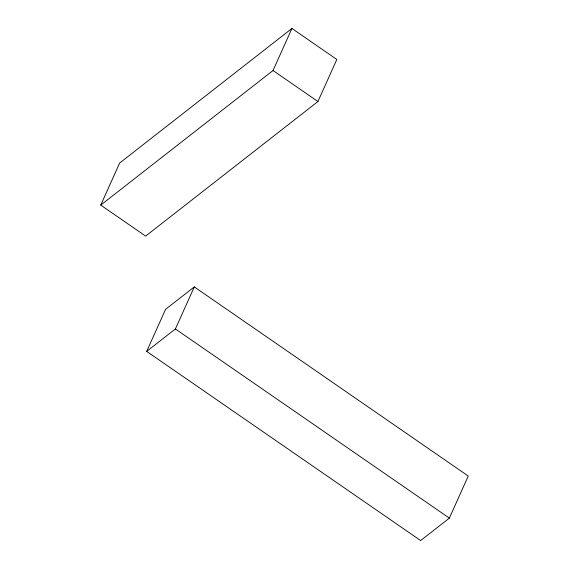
<?xml version="1.0" encoding="UTF-8"?>
<svg xmlns="http://www.w3.org/2000/svg" width="569" height="569" viewBox="0 0 569 569"><rect width="100%" height="100%" fill="white"/><g stroke="black" fill="none" stroke-linecap="round" stroke-linejoin="round"><path stroke-width="0.85" d="M100.741 205.103L119.646 163.033L291.933 28.45L336.834 59.453L317.929 101.524L145.643 236.099L100.741 205.103L273.028 70.52L291.933 28.45M146.681 351.393L165.586 309.323L194.299 286.897L468.259 476.054L449.354 518.117L420.64 540.55L146.681 351.393L175.394 328.96L194.299 286.897M273.028 70.52L317.929 101.524M175.394 328.96L449.354 518.117"/></g></svg>
